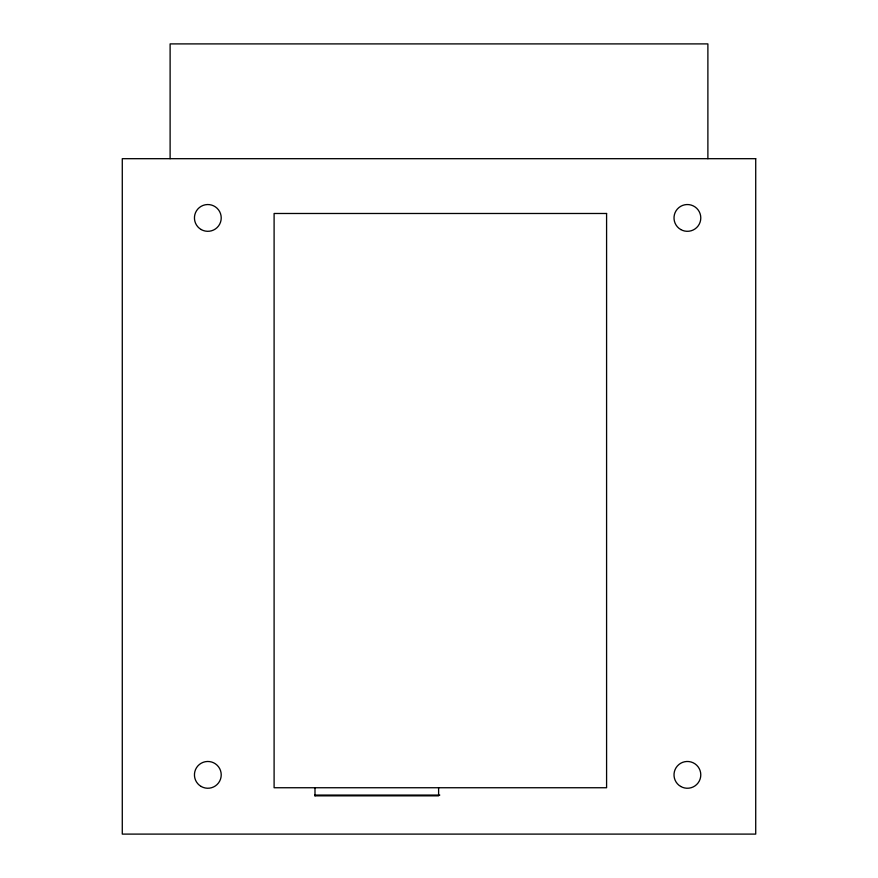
<?xml version="1.0" encoding="UTF-8"?>
<svg xmlns="http://www.w3.org/2000/svg" width="878" height="878" viewBox="0 0 878 878"><rect width="100%" height="100%" fill="white"/><g stroke="black" fill="none" stroke-linecap="round" stroke-linejoin="round"><path stroke-width="1.32" d="M314.829 795.073L439.801 795.073M314.95 795.073L314.993 795.841L438.605 795.841L438.605 787.742M707.887 158.688L707.887 43.9L170.112 43.9L170.112 158.688M314.993 787.742L314.993 795.841M755.717 158.688L122.283 158.688L122.283 834.1L755.717 834.1L755.717 158.688M606.588 213.486L274.101 213.486L274.101 787.742L606.588 787.742L606.588 213.486M201.139 229.52A13.389 13.389 0 0 0 221.223 217.92A13.389 13.389 0 0 0 201.139 206.33A13.389 13.389 0 0 0 201.139 229.52M680.702 229.52A13.389 13.389 0 0 0 700.787 217.92A13.389 13.389 0 0 0 680.702 206.33A13.389 13.389 0 0 0 680.702 229.52M680.702 786.458A13.389 13.389 0 0 0 700.787 774.857A13.389 13.389 0 0 0 680.702 763.267A13.389 13.389 0 0 0 680.702 786.458M201.139 786.458A13.389 13.389 0 0 0 221.223 774.868A13.389 13.389 0 0 0 201.139 763.267A13.389 13.389 0 0 0 201.139 786.458"/></g></svg>
